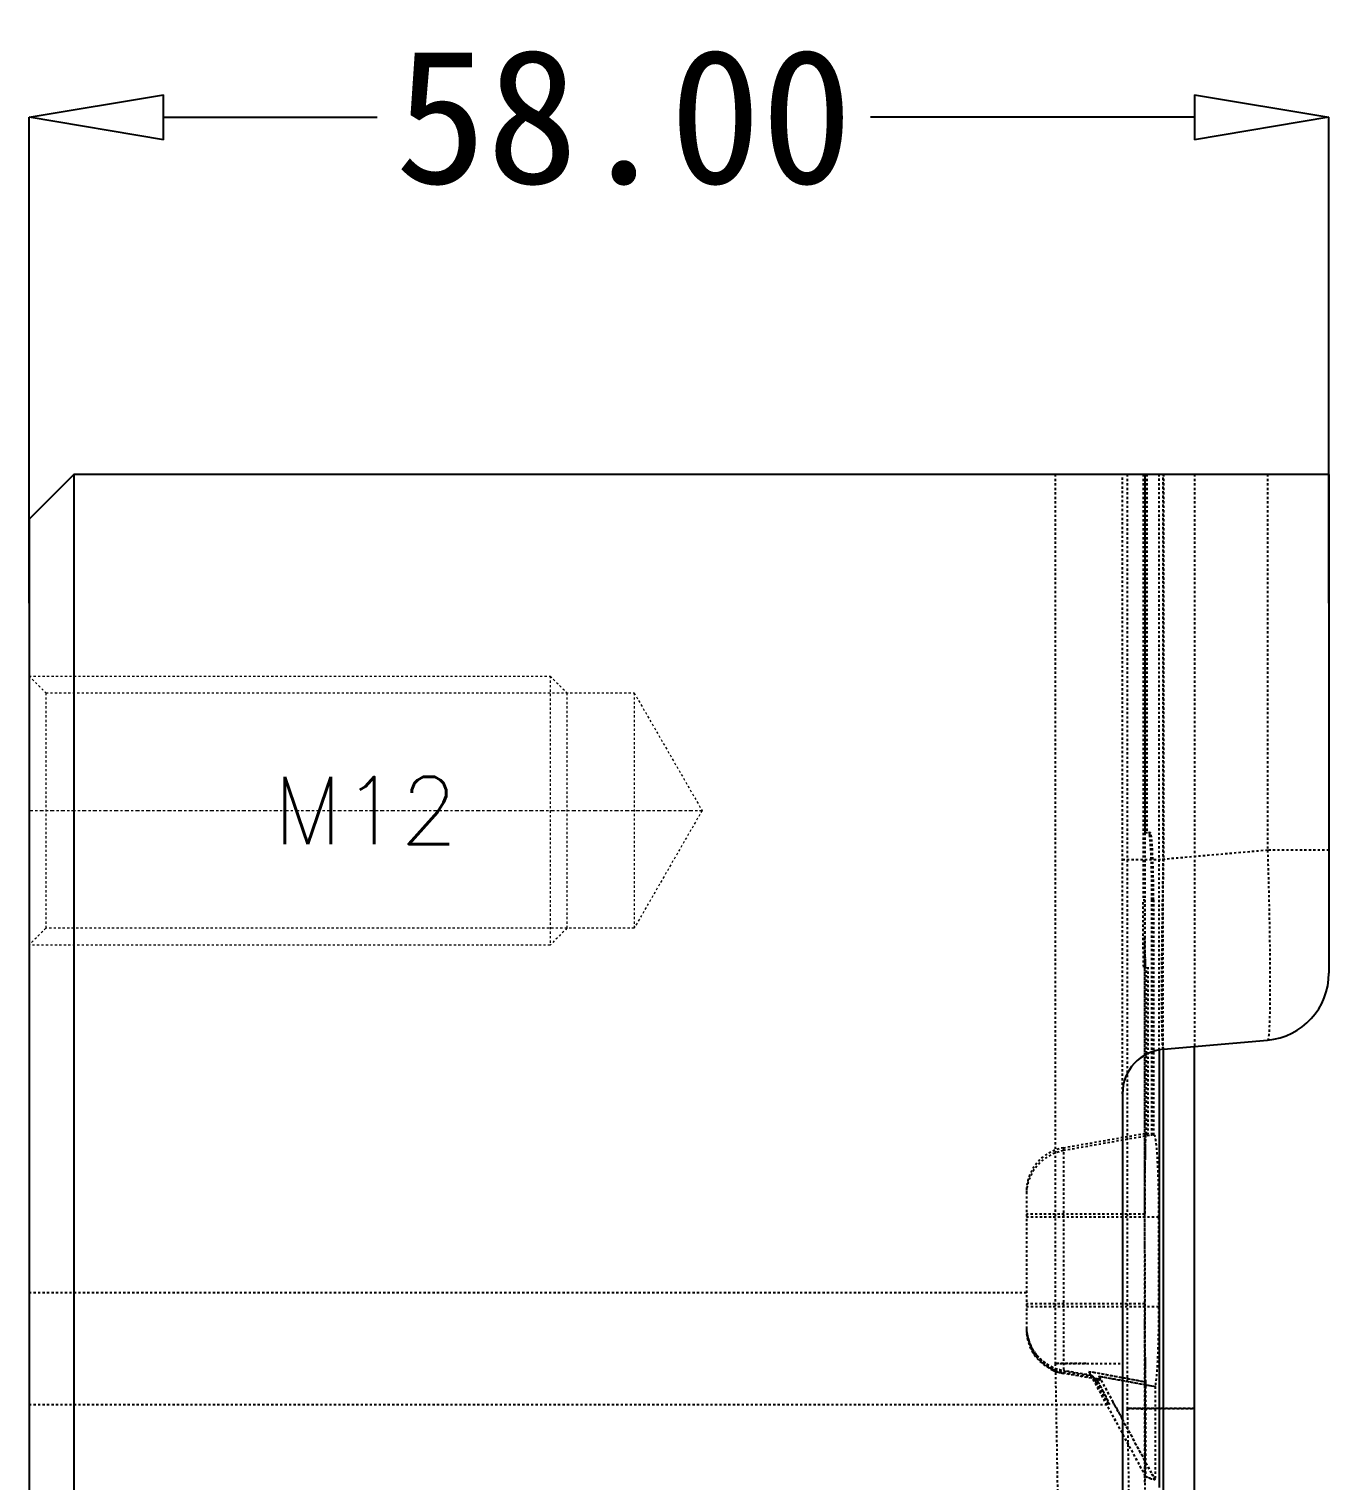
# Model space of a CAD drawing. Header units: millimetres. Extents: x -7602 to -5759, y 1469 to 2216.
# Drawn here: x -7120.9 to -7062.9, y 1938.2 to 2002.9 of the extents above; entities that cross this region are included whole.
import ezdxf
from ezdxf.enums import TextEntityAlignment as Align

# ---------------------------------------------------------------- set-up
doc = ezdxf.new("R2010")
doc.units = ezdxf.units.MM
doc.linetypes.add('CENTER', pattern=[0.6, 0.375, -0.075, 0.075, -0.075])
doc.linetypes.add('HIDDEN', pattern=[0.2, 0.1, -0.1])
doc.layers.add('DEFAULT_2', color=8, linetype='HIDDEN')
doc.layers.add('screw', color=33, linetype='Continuous', lineweight=13)
doc.styles.add('TXT', font='txt.shx', dxfattribs={"bigfont": 'gbcbig.shx'})
doc.dimstyles.new('STANDARD$0', dxfattribs={"dimscale": 2, "dimtxt": 3, "dimasz": 3, "dimexe": 1.25, "dimexo": 0.625, "dimgap": 0.5, "dimtad": 0, "dimdsep": 46, "dimlunit": 6, "dimtxsty": 'Standard', "dimblk": 'CLOSEDBLANK', "dimcen": 0, "dimclrt": 2, "dimazin": 2, "dimtfac": 2, "dimtmove": 1, "dimatfit": 3, "dimfxl": 0, "dimtolj": 1, "dimtzin": 0, "dimarcsym": 0})

# ---------------------------------------------------------------- blocks, each defined once
blk = doc.blocks.new('_ClosedBlank')
at = {"color": 0, "linetype": 'ByBlock', "lineweight": -2}
for p, q in [((-1, 0.167), (0, 0)), ((-1, 0.167), (-1, -0.167)), ((0, 0), (-1, -0.167))]:
    blk.add_line(p, q, dxfattribs=at)
blk = doc.blocks.new('*D61')
at = {"color": 4, "linetype": 'Continuous', "lineweight": -2, "ltscale": 0.870768}
for p, q in [((-7120.915, 1977.327), (-7120.915, 1999.003)), ((-7114.915, 1999.003), (-7105.375, 1999.003)), ((-7068.915, 1999.003), (-7083.375, 1999.003)), ((-7062.915, 1977.327), (-7062.915, 1999.003))]:
    blk.add_line(p, q, dxfattribs=at)
at = {"layer": 'Defpoints', "color": 0, "linetype": 'ByBlock', "ltscale": 0.870768}
for p in [(-7120.915, 1999.003), (-7120.915, 1977.327), (-7062.915, 1977.327)]:
    blk.add_point(p, dxfattribs=at)
at = {"color": 4, "linetype": 'ByBlock', "lineweight": -2, "ltscale": 0.870768, "xscale": 6, "yscale": 6, "zscale": 6, "rotation": 180}
blk.add_blockref('_ClosedBlank', (-7120.915, 1999.003), dxfattribs=at)
at = {"color": 4, "linetype": 'ByBlock', "lineweight": -2, "ltscale": 0.870768, "xscale": 6, "yscale": 6, "zscale": 6}
blk.add_blockref('_ClosedBlank', (-7062.915, 1999.003), dxfattribs=at)
at = {"color": 6, "linetype": 'ByBlock', "ltscale": 0.870768, "insert": (-7094.375, 1999.003), "char_height": 6, "attachment_point": 5}
blk.add_mtext('\\A1;58.00', dxfattribs=at)

msp = doc.modelspace()

# ---------------------------------------------------------------- linework, layer by layer
at = {"color": 7, "linetype": 'Continuous'}
for p, q in [((-7118.915, 1983.07), (-7120.915, 1981.07)), ((-7118.915, 1983.07), (-7118.915, 1833.07)), ((-7062.915, 1983.07), (-7118.915, 1983.07)), ((-7062.915, 1983.07), (-7062.915, 1960.819)), ((-7120.915, 1981.07), (-7120.915, 1835.07)), ((-7070.302, 1957.424), (-7065.654, 1957.83)), ((-7070.487, 1957.379), (-7070.487, 1937.865)), ((-7070.318, 1957.424), (-7070.318, 1935.054)), ((-7068.915, 1932.642), (-7068.915, 1957.545)), ((-7072.127, 1955.431), (-7072.127, 1860.709))]:
    msp.add_line(p, q, dxfattribs=at)
for centre, radius, start, end in [((-7065.915, 1960.819), 3, 275, 0), ((-7070.127, 1955.431), 2, 95, 180)]:
    msp.add_arc(centre, radius, start, end, dxfattribs=at)
at = {"layer": 'DEFAULT_2', "color": 8, "linetype": 'HIDDEN'}
for p, q in [((-7075.127, 1983.07), (-7075.127, 1943.393)), ((-7072.127, 1955.431), (-7072.127, 1983.07)), ((-7071.915, 1983.07), (-7071.915, 1941.382)), ((-7071.204, 1983.07), (-7071.204, 1964.086)), ((-7071.144, 1983.07), (-7071.136, 1936.724)), ((-7071.134, 1983.07), (-7071.134, 1964.086)), ((-7071.115, 1967.086), (-7071.115, 1983.07)), ((-7071.045, 1983.07), (-7071.045, 1967.086)), ((-7070.487, 1957.379), (-7070.49, 1983.07)), ((-7070.318, 1957.424), (-7070.318, 1983.07)), ((-7070.302, 1983.07), (-7070.302, 1965.891)), ((-7068.915, 1983.07), (-7068.915, 1957.545)), ((-7065.654, 1983.07), (-7065.654, 1966.298)), ((-7071.115, 1967.086), (-7070.88, 1967.086)), ((-7065.654, 1966.298), (-7070.302, 1965.891)), ((-7062.915, 1966.298), (-7065.654, 1966.298)), ((-7072.127, 1965.891), (-7070.302, 1965.891)), ((-7071.204, 1964.086), (-7071.134, 1964.086)), ((-7070.813, 1964.086), (-7070.743, 1964.086)), ((-7070.813, 1953.595), (-7070.813, 1964.086)), ((-7070.743, 1964.086), (-7070.743, 1953.607)), ((-7071.131, 1938.098), (-7071.131, 1962.455)), ((-7071.13, 1962.085), (-7071.13, 1962.169)), ((-7071.175, 1961.086), (-7070.99, 1961.086)), ((-7071.06, 1953.628), (-7071.06, 1961.086)), ((-7070.99, 1961.086), (-7070.99, 1953.641)), ((-7074.762, 1953.023), (-7071.084, 1953.672)), ((-7070.725, 1953.606), (-7074.762, 1952.894)), ((-7071.083, 1953.671), (-7071.084, 1953.672)), ((-7070.99, 1953.641), (-7071.06, 1953.628)), ((-7074.762, 1953.023), (-7074.762, 1942.955)), ((-7071.128, 1951.632), (-7071.126, 1952.006)), ((-7071.129, 1951.146), (-7071.128, 1951.632)), ((-7076.415, 1951.053), (-7076.415, 1944.925)), ((-7071.13, 1950.863), (-7071.129, 1951.146)), ((-7071.13, 1950.054), (-7076.415, 1950.054)), ((-7070.515, 1949.925), (-7076.415, 1949.925)), ((-7070.515, 1949.925), (-7070.515, 1945.924)), ((-7120.915, 1946.57), (-7076.415, 1946.57)), ((-7071.13, 1946.053), (-7076.415, 1946.053)), ((-7070.515, 1945.924), (-7076.415, 1945.924)), ((-7071.129, 1945.003), (-7071.13, 1945.283)), ((-7071.128, 1944.548), (-7071.129, 1945.003)), ((-7071.126, 1944.159), (-7071.128, 1944.548)), ((-7071.125, 1943.882), (-7071.126, 1944.159)), ((-7075.127, 1943.393), (-7072.127, 1943.393)), ((-7075.127, 1943.393), (-7075.029, 1937.767)), ((-7073.765, 1943.393), (-7075.127, 1943.392)), ((-7075.127, 1943.392), (-7072.127, 1943.392)), ((-7073.524, 1942.866), (-7074.762, 1943.084)), ((-7073.135, 1942.668), (-7074.762, 1942.955)), ((-7073.632, 1943.047), (-7071.101, 1938.367)), ((-7071.101, 1938.367), (-7073.632, 1943.047)), ((-7073.632, 1943.047), (-7073.496, 1943.022)), ((-7073.496, 1943.022), (-7073.413, 1943.006)), ((-7073.413, 1943.006), (-7073.236, 1942.973)), ((-7073.236, 1942.973), (-7073.083, 1942.945)), ((-7073.449, 1942.816), (-7073.412, 1942.75)), ((-7073.412, 1942.75), (-7073.448, 1942.816)), ((-7073.368, 1942.67), (-7073.412, 1942.75)), ((-7073.412, 1942.75), (-7073.368, 1942.67)), ((-7073.304, 1942.555), (-7073.368, 1942.67)), ((-7073.368, 1942.67), (-7073.304, 1942.555)), ((-7073.211, 1942.7), (-7073.183, 1942.688)), ((-7073.176, 1942.833), (-7070.674, 1938.215)), ((-7073.176, 1942.833), (-7073.106, 1942.82)), ((-7073.157, 1942.798), (-7073.176, 1942.833)), ((-7073.098, 1942.688), (-7073.157, 1942.798)), ((-7073.135, 1942.668), (-7073.132, 1942.668)), ((-7072.544, 1941.666), (-7073.098, 1942.688)), ((-7072.127, 1942.639), (-7071.124, 1942.455)), ((-7071.124, 1942.455), (-7070.674, 1942.373)), ((-7071.101, 1942.58), (-7071.101, 1938.367)), ((-7070.674, 1942.373), (-7070.674, 1938.215)), ((-7072.127, 1940.897), (-7072.544, 1941.666)), ((-7120.915, 1941.57), (-7072.72, 1941.57)), ((-7070.553, 1941.383), (-7071.915, 1941.382)), ((-7071.915, 1941.382), (-7071.805, 1935.054)), ((-7068.915, 1941.382), (-7071.915, 1941.382)), ((-7071.915, 1941.382), (-7071.17, 1941.381)), ((-7071.915, 1941.382), (-7071.16, 1941.382)), ((-7071.17, 1941.381), (-7071.128, 1941.381)), ((-7071.16, 1941.382), (-7071.121, 1941.383)), ((-7071.128, 1941.381), (-7070.503, 1941.382)), ((-7071.121, 1941.383), (-7070.553, 1941.383)), ((-7068.915, 1941.383), (-7070.553, 1941.383)), ((-7070.503, 1941.382), (-7068.915, 1941.382)), ((-7071.144, 1939.083), (-7072.127, 1940.897)), ((-7071.101, 1939.003), (-7071.144, 1939.083)), ((-7070.835, 1938.511), (-7071.101, 1939.003)), ((-7070.674, 1938.215), (-7070.835, 1938.511))]:
    msp.add_line(p, q, dxfattribs=at)
for centre, radius, start, end in [((-7012.883, 1962.35), 58.247, 180.52092, 180.66044), ((-7039.829, 1962.009), 31.298, 180.758, 180.98213), ((-7048.778, 1961.856), 22.349, 180.98149, 181.16519), ((-7057.487, 1961.673), 13.638, 181.13967, 181.57939), ((-7062.337, 1961.539), 8.785, 181.58262, 181.87236), ((-7069.6, 1961.242), 1.516, 183.10396, 184.22063), ((-7047.073, 1952.639), 24.046, 178.36734, 178.87852), ((-7070.477, 1956.983), 3.386, 265.49357, 265.7948), ((-7074.415, 1951.053), 2, 99.99712, 179.99818), ((-7074.415, 1950.924), 2, 99.99585, 179.99818), ((-6962.757, 1951.501), 108.37, 179.40853, 179.5664), ((-7001.163, 1951.892), 69.962, 179.17899, 179.40434), ((-7028.141, 1952.272), 42.982, 178.88302, 179.16966), ((-6913.133, 1951.133), 157.995, 179.56927, 179.68342), ((-7074.437, 1950.924), 1.979, 176.33545, 179.99439), ((-7074.415, 1945.054), 2, 180.00182, 260.00288), ((-7074.45, 1945.054), 1.966, 180.00044, 180.98806), ((-7074.436, 1945.054), 1.979, 180.98881, 182.69041), ((-7074.419, 1945.02), 1.996, 180.03751, 259.93016), ((-7074.466, 1945.019), 1.949, 180.00247, 181.68766), ((-7074.428, 1944.959), 1.987, 180.00066, 180.94435), ((-7074.393, 1944.96), 2.022, 180.95539, 192.90947), ((-7074.41, 1944.958), 2.005, 180.90844, 206.29672), ((-7074.416, 1944.925), 2, 180.00042, 260.00288), ((-7074.442, 1945.02), 1.973, 181.6859, 182.64926), ((-7074.425, 1945.055), 1.99, 182.68966, 183.66017), ((-7074.398, 1945.057), 2.017, 183.68678, 199.92434), ((-7074.423, 1944.953), 1.991, 206.32867, 250.9027), ((-6958.53, 1944.643), 112.597, 180.38744, 180.55458), ((-6995.92, 1944.275), 75.205, 180.54935, 180.73075), ((-7074.415, 1944.972), 2.012, 243.69029, 260.05077), ((-7074.411, 1944.937), 2.012, 245.82578, 259.94257), ((-6865.645, 3062.809), 1138.915, 259.477722, 259.607174), ((-7021.402, 1943.941), 49.721, 180.72114, 180.97077), ((-7042.296, 1943.573), 28.824, 180.94319, 181.38917), ((-7127.1, 1914.796), 60.637, 27.30675, 27.43179), ((-7071.85, 1945.896), 3.474, 245.66456, 246.92377), ((-7114.484, 1921.298), 46.444, 26.70287, 27.31961), ((-7071.335, 1947.111), 4.793, 247.31838, 247.94629), ((-6849.587, 3149.786), 1227.488, 259.504854, 259.623599)]:
    msp.add_arc(centre, radius, start, end, dxfattribs=at)
for centre, major_axis, ratio, start_param, end_param in [((-7071.116, 1964.086), (0, 3), 0.006025, -4.712389, -4.137731), ((-7080.719, 1944.07), (14.178, -2.5), 0.002206, 1.032773, 1.137606), ((-7080.719, 1944.07), (14.178, -2.5), 0.002206, 5.146357, 5.265016)]:
    msp.add_ellipse(centre, major_axis=major_axis, ratio=ratio, start_param=start_param, end_param=end_param, dxfattribs=at)
for points, knots in [([(-7070.813, 1964.086), (-7070.813, 1964.281), (-7070.815, 1964.664), (-7070.823, 1965.219), (-7070.836, 1965.732), (-7070.854, 1966.18), (-7070.872, 1966.507), (-7070.888, 1966.723), (-7070.9, 1966.849), (-7070.911, 1966.947), (-7070.924, 1967.021), (-7070.933, 1967.06), (-7070.944, 1967.086), (-7070.95, 1967.086)], [0, 0, 0, 0, 0.19436, 0.381609, 0.553952, 0.705025, 0.82915, 0.879532, 0.921515, 0.954699, 0.978779, 0.993703, 1, 1, 1, 1]), ([(-7070.95, 1967.086), (-7070.946, 1967.086), (-7070.937, 1967.07), (-7070.929, 1967.044), (-7070.919, 1966.996), (-7070.914, 1966.96), (-7070.911, 1966.938)], [0, 0, 0, 0, 0.087121, 0.277572, 0.581618, 1, 1, 1, 1]), ([(-7070.743, 1964.086), (-7070.743, 1964.281), (-7070.745, 1964.664), (-7070.753, 1965.219), (-7070.766, 1965.732), (-7070.784, 1966.18), (-7070.802, 1966.507), (-7070.818, 1966.723), (-7070.83, 1966.849), (-7070.841, 1966.947), (-7070.854, 1967.021), (-7070.863, 1967.06), (-7070.874, 1967.086), (-7070.88, 1967.086)], [0, 0, 0, 0, 0.194502, 0.381571, 0.553933, 0.705052, 0.82914, 0.879541, 0.921517, 0.954691, 0.978795, 0.99371, 1, 1, 1, 1]), ([(-7065.654, 1966.298), (-7065.637, 1965.748), (-7065.607, 1964.669), (-7065.574, 1963.102), (-7065.555, 1961.863), (-7065.548, 1960.948), (-7065.546, 1960.335), (-7065.548, 1959.779), (-7065.553, 1959.285), (-7065.561, 1958.86), (-7065.573, 1958.505), (-7065.587, 1958.225), (-7065.602, 1958.04), (-7065.617, 1957.931), (-7065.628, 1957.879), (-7065.637, 1957.847), (-7065.648, 1957.831), (-7065.654, 1957.83)], [0, 0, 0, 0, 0.194682, 0.381892, 0.554375, 0.633043, 0.70561, 0.771397, 0.829758, 0.880156, 0.922114, 0.955254, 0.979286, 0.987829, 0.99406, 0.998027, 1, 1, 1, 1]), ([(-7070.302, 1957.424), (-7070.306, 1957.423), (-7070.314, 1957.441), (-7070.319, 1957.468), (-7070.327, 1957.52), (-7070.333, 1957.589), (-7070.339, 1957.679), (-7070.347, 1957.838), (-7070.356, 1958.086), (-7070.363, 1958.438), (-7070.369, 1958.863), (-7070.372, 1959.356), (-7070.373, 1959.913), (-7070.372, 1960.527), (-7070.367, 1961.444), (-7070.355, 1962.687), (-7070.333, 1964.258), (-7070.313, 1965.34), (-7070.302, 1965.891)], [0, 0, 0, 0, 0.001473, 0.005092, 0.011038, 0.019335, 0.029982, 0.042958, 0.075783, 0.117542, 0.167841, 0.226217, 0.292095, 0.364843, 0.443751, 0.61689, 0.804756, 1, 1, 1, 1]), ([(-7070.302, 1965.891), (-7070.313, 1965.34), (-7070.333, 1964.258), (-7070.355, 1962.688), (-7070.367, 1961.446), (-7070.372, 1960.528), (-7070.373, 1959.914), (-7070.372, 1959.357), (-7070.369, 1958.864), (-7070.363, 1958.439), (-7070.356, 1958.086), (-7070.347, 1957.839), (-7070.339, 1957.679), (-7070.333, 1957.589), (-7070.327, 1957.52), (-7070.319, 1957.468), (-7070.314, 1957.441), (-7070.306, 1957.423), (-7070.302, 1957.424)], [0, 0, 0, 0, 0.195198, 0.382987, 0.556114, 0.635027, 0.707787, 0.773678, 0.832067, 0.882387, 0.924167, 0.957014, 0.970001, 0.980654, 0.988954, 0.994904, 0.998526, 1, 1, 1, 1]), ([(-7071.175, 1961.086), (-7071.176, 1961.086), (-7071.178, 1961.093), (-7071.18, 1961.102), (-7071.182, 1961.121), (-7071.184, 1961.158), (-7071.187, 1961.224), (-7071.19, 1961.323), (-7071.193, 1961.448), (-7071.195, 1961.599), (-7071.197, 1961.774), (-7071.2, 1962.05), (-7071.202, 1962.44), (-7071.203, 1962.952), (-7071.204, 1963.508), (-7071.204, 1963.891), (-7071.204, 1964.086)], [0, 0, 0, 0, 0.001402, 0.005078, 0.011118, 0.019526, 0.043392, 0.07645, 0.118402, 0.168835, 0.227277, 0.293153, 0.444633, 0.617455, 0.80498, 1, 1, 1, 1]), ([(-7071.131, 1962.455), (-7071.131, 1962.355), (-7071.13, 1962.165), (-7071.128, 1961.896), (-7071.126, 1961.661), (-7071.123, 1961.464), (-7071.12, 1961.324), (-7071.117, 1961.234), (-7071.115, 1961.182), (-7071.113, 1961.142), (-7071.111, 1961.111), (-7071.108, 1961.097), (-7071.107, 1961.086), (-7071.105, 1961.086)], [0, 0, 0, 0, 0.218955, 0.416096, 0.588391, 0.733173, 0.848208, 0.893999, 0.931724, 0.961247, 0.982457, 0.995312, 1, 1, 1, 1]), ([(-7071.114, 1961.16), (-7071.115, 1961.166), (-7071.116, 1961.197), (-7071.117, 1961.228), (-7071.118, 1961.252)], [0, 0, 0, 0, 0.213265, 1, 1, 1, 1]), ([(-7071.105, 1961.086), (-7071.106, 1961.086), (-7071.108, 1961.091), (-7071.109, 1961.098), (-7071.111, 1961.113), (-7071.112, 1961.124), (-7071.112, 1961.13)], [0, 0, 0, 0, 0.074163, 0.262467, 0.570893, 1, 1, 1, 1]), ([(-7071.097, 1953.588), (-7071.102, 1953.527), (-7071.108, 1953.375), (-7071.119, 1952.953), (-7071.125, 1952.236), (-7071.13, 1951.211), (-7071.13, 1950.455), (-7071.13, 1950.054)], [0, 0, 0, 0, 0.051308, 0.129702, 0.358201, 0.659701, 1, 1, 1, 1]), ([(-7071.109, 1953.324), (-7071.109, 1953.341), (-7071.107, 1953.402), (-7071.104, 1953.463), (-7071.102, 1953.507)], [0, 0, 0, 0, 0.283187, 1, 1, 1, 1]), ([(-7071.102, 1953.507), (-7071.102, 1953.515), (-7071.1, 1953.541), (-7071.099, 1953.568), (-7071.097, 1953.587)], [0, 0, 0, 0, 0.280399, 1, 1, 1, 1]), ([(-7071.084, 1953.672), (-7071.086, 1953.671), (-7071.088, 1953.662), (-7071.091, 1953.647), (-7071.095, 1953.62), (-7071.096, 1953.6), (-7071.097, 1953.588)], [0, 0, 0, 0, 0.079503, 0.269995, 0.576688, 1, 1, 1, 1]), ([(-7071.09, 1953.653), (-7071.09, 1953.655), (-7071.089, 1953.66), (-7071.088, 1953.665), (-7071.086, 1953.668)], [0, 0, 0, 0, 0.32215, 1, 1, 1, 1]), ([(-7070.99, 1953.641), (-7070.999, 1953.643), (-7071.03, 1953.651), (-7071.062, 1953.661), (-7071.083, 1953.671)], [0, 0, 0, 0, 0.288355, 1, 1, 1, 1]), ([(-7071.083, 1953.671), (-7071.08, 1953.67), (-7071.066, 1953.664), (-7071.053, 1953.659), (-7071.042, 1953.655)], [0, 0, 0, 0, 0.22967, 1, 1, 1, 1]), ([(-7071.06, 1953.628), (-7071.043, 1953.624), (-7070.961, 1953.608), (-7070.878, 1953.6), (-7070.813, 1953.595)], [0, 0, 0, 0, 0.208697, 1, 1, 1, 1]), ([(-7070.995, 1953.616), (-7071.001, 1953.617), (-7071.022, 1953.62), (-7071.044, 1953.625), (-7071.06, 1953.628)], [0, 0, 0, 0, 0.265264, 1, 1, 1, 1]), ([(-7071.042, 1953.655), (-7071.038, 1953.654), (-7071.021, 1953.648), (-7071.003, 1953.644), (-7070.99, 1953.641)], [0, 0, 0, 0, 0.232475, 1, 1, 1, 1]), ([(-7070.725, 1953.606), (-7070.716, 1953.605), (-7070.699, 1953.575), (-7070.684, 1953.524), (-7070.665, 1953.433), (-7070.647, 1953.312), (-7070.629, 1953.157), (-7070.605, 1952.891), (-7070.577, 1952.491), (-7070.551, 1951.941), (-7070.531, 1951.314), (-7070.518, 1950.633), (-7070.515, 1950.164), (-7070.515, 1949.925)], [0, 0, 0, 0, 0.007215, 0.02268, 0.047147, 0.080554, 0.122657, 0.173095, 0.297036, 0.447788, 0.61964, 0.806121, 1, 1, 1, 1]), ([(-7071.13, 1950.054), (-7071.13, 1950.122), (-7071.13, 1950.392), (-7071.13, 1950.662), (-7071.13, 1950.863)], [0, 0, 0, 0, 0.251677, 1, 1, 1, 1]), ([(-7071.13, 1946.053), (-7071.13, 1945.672), (-7071.13, 1944.948), (-7071.126, 1943.956), (-7071.118, 1943.18), (-7071.11, 1942.746), (-7071.101, 1942.58)], [0, 0, 0, 0, 0.329608, 0.625248, 0.856587, 1, 1, 1, 1]), ([(-7071.13, 1945.283), (-7071.13, 1945.347), (-7071.13, 1945.603), (-7071.13, 1945.86), (-7071.13, 1946.053)], [0, 0, 0, 0, 0.247632, 1, 1, 1, 1]), ([(-7070.515, 1945.924), (-7070.515, 1945.53), (-7070.522, 1944.785), (-7070.554, 1943.766), (-7070.595, 1943.043), (-7070.638, 1942.605), (-7070.661, 1942.44), (-7070.674, 1942.373)], [0, 0, 0, 0, 0.331997, 0.62884, 0.859411, 0.942077, 1, 1, 1, 1]), ([(-7073.556, 1942.915), (-7073.561, 1942.924), (-7073.587, 1942.967), (-7073.612, 1943.011), (-7073.632, 1943.047)], [0, 0, 0, 0, 0.194342, 1, 1, 1, 1]), ([(-7073.556, 1942.915), (-7073.561, 1942.924), (-7073.586, 1942.967), (-7073.611, 1943.011), (-7073.632, 1943.047)], [0, 0, 0, 0, 0.194337, 1, 1, 1, 1]), ([(-7073.524, 1942.866), (-7073.529, 1942.87), (-7073.539, 1942.888), (-7073.549, 1942.903), (-7073.556, 1942.915)], [0, 0, 0, 0, 0.304313, 1, 1, 1, 1]), ([(-7073.524, 1942.866), (-7073.529, 1942.87), (-7073.538, 1942.888), (-7073.549, 1942.903), (-7073.556, 1942.915)], [0, 0, 0, 0, 0.304289, 1, 1, 1, 1]), ([(-7073.449, 1942.816), (-7073.456, 1942.82), (-7073.482, 1942.836), (-7073.507, 1942.853), (-7073.524, 1942.866)], [0, 0, 0, 0, 0.279417, 1, 1, 1, 1]), ([(-7072.749, 1941.603), (-7072.778, 1941.644), (-7072.847, 1941.755), (-7072.968, 1941.961), (-7073.125, 1942.237), (-7073.241, 1942.443), (-7073.304, 1942.555)], [0, 0, 0, 0, 0.135421, 0.356431, 0.649576, 1, 1, 1, 1]), ([(-7073.304, 1942.555), (-7073.265, 1942.485), (-7073.19, 1942.352), (-7073.083, 1942.162), (-7072.987, 1941.994), (-7072.904, 1941.851), (-7072.835, 1941.735), (-7072.787, 1941.658), (-7072.756, 1941.612), (-7072.74, 1941.59), (-7072.73, 1941.577), (-7072.723, 1941.57), (-7072.72, 1941.57)], [0, 0, 0, 0, 0.209006, 0.400109, 0.570021, 0.715636, 0.833907, 0.922124, 0.95418, 0.977834, 0.993024, 1, 1, 1, 1]), ([(-7072.72, 1941.57), (-7072.719, 1941.57), (-7072.718, 1941.581), (-7072.724, 1941.593), (-7072.733, 1941.622), (-7072.756, 1941.675), (-7072.798, 1941.769), (-7072.863, 1941.906), (-7072.947, 1942.076), (-7073.046, 1942.273), (-7073.159, 1942.495), (-7073.239, 1942.65), (-7073.281, 1942.731)], [0, 0, 0, 0, 0.004311, 0.016909, 0.038473, 0.06892, 0.155641, 0.274478, 0.422095, 0.594742, 0.788679, 1, 1, 1, 1]), ([(-7073.135, 1942.668), (-7073.148, 1942.674), (-7073.197, 1942.694), (-7073.246, 1942.715), (-7073.281, 1942.731)], [0, 0, 0, 0, 0.265951, 1, 1, 1, 1]), ([(-7073.132, 1942.668), (-7073.131, 1942.668), (-7073.126, 1942.669), (-7073.126, 1942.679), (-7073.127, 1942.691), (-7073.134, 1942.72), (-7073.15, 1942.767), (-7073.166, 1942.809), (-7073.176, 1942.833)], [0, 0, 0, 0, 0.028334, 0.070004, 0.141622, 0.246391, 0.557173, 1, 1, 1, 1]), ([(-7071.101, 1942.58), (-7071.102, 1942.599), (-7071.107, 1942.698), (-7071.11, 1942.796), (-7071.111, 1942.875)], [0, 0, 0, 0, 0.200667, 1, 1, 1, 1]), ([(-7072.993, 1942.168), (-7072.952, 1942.085), (-7072.893, 1941.967), (-7072.823, 1941.821), (-7072.782, 1941.734), (-7072.752, 1941.668), (-7072.73, 1941.614), (-7072.722, 1941.592), (-7072.717, 1941.57), (-7072.72, 1941.57)], [0, 0, 0, 0, 0.423744, 0.597022, 0.741462, 0.855211, 0.936757, 0.984749, 1, 1, 1, 1]), ([(-7072.727, 1941.574), (-7072.728, 1941.576), (-7072.736, 1941.585), (-7072.744, 1941.595), (-7072.749, 1941.603)], [0, 0, 0, 0, 0.172424, 1, 1, 1, 1]), ([(-7071.101, 1938.365), (-7071.082, 1938.35), (-7071.032, 1938.322), (-7070.89, 1938.265), (-7070.765, 1938.233), (-7070.672, 1938.211)], [0, 0, 0, 0, 0.157122, 0.373883, 1, 1, 1, 1]), ([(-7071.012, 1938.315), (-7071.021, 1938.319), (-7071.052, 1938.333), (-7071.082, 1938.35), (-7071.1, 1938.365)], [0, 0, 0, 0, 0.294, 1, 1, 1, 1]), ([(-7070.672, 1938.211), (-7070.738, 1938.226), (-7070.853, 1938.256), (-7070.965, 1938.294), (-7071.012, 1938.315)], [0, 0, 0, 0, 0.57415, 1, 1, 1, 1])]:
    msp.add_open_spline(points, degree=3, knots=knots, dxfattribs=at)
for points in [[(-7075.947, 1943.768), (-7076.096, 1943.946), (-7076.215, 1944.152), (-7076.295, 1944.37)], [(-7075.415, 1943.322), (-7075.616, 1943.438), (-7075.798, 1943.591), (-7075.947, 1943.768)], [(-7073.083, 1942.945), (-7072.765, 1942.886), (-7072.446, 1942.827), (-7072.127, 1942.768)], [(-7073.524, 1942.866), (-7073.513, 1942.857), (-7073.502, 1942.849), (-7073.49, 1942.842)], [(-7073.49, 1942.842), (-7073.476, 1942.833), (-7073.463, 1942.824), (-7073.448, 1942.816)], [(-7073.106, 1942.82), (-7072.78, 1942.76), (-7072.454, 1942.7), (-7072.127, 1942.639)], [(-7072.127, 1942.768), (-7071.785, 1942.705), (-7071.443, 1942.643), (-7071.101, 1942.58)]]:
    msp.add_open_spline(points, degree=3, dxfattribs=at)
at = {"layer": 'screw', "color": 92, "linetype": 'HIDDEN', "ltscale": 0.746373}
for p, q in [((-7120.915, 1974.07), (-7097.665, 1974.07)), ((-7097.665, 1974.07), (-7096.915, 1973.32)), ((-7097.665, 1974.07), (-7097.665, 1962.07)), ((-7096.915, 1973.32), (-7096.915, 1962.82)), ((-7096.915, 1962.82), (-7097.665, 1962.07)), ((-7097.665, 1962.07), (-7120.915, 1962.07))]:
    msp.add_line(p, q, dxfattribs=at)
at = {"layer": 'screw', "color": 8, "linetype": 'HIDDEN', "ltscale": 0.746373}
for p, q in [((-7120.915, 1974.07), (-7120.165, 1973.32)), ((-7120.165, 1973.32), (-7120.165, 1962.82)), ((-7120.165, 1973.32), (-7093.915, 1973.32)), ((-7093.915, 1973.32), (-7090.884, 1968.07)), ((-7093.915, 1973.32), (-7093.915, 1962.82)), ((-7090.884, 1968.07), (-7093.915, 1962.82)), ((-7120.165, 1962.82), (-7120.915, 1962.07)), ((-7093.915, 1962.82), (-7120.165, 1962.82))]:
    msp.add_line(p, q, dxfattribs=at)
at = {"layer": 'screw', "color": 1, "linetype": 'CENTER', "ltscale": 0.466483}
msp.add_line((-7120.915, 1968.07), (-7090.884, 1968.07), dxfattribs=at)

# ---------------------------------------------------------------- texts
at = {"layer": 'screw', "color": 6, "linetype": 'HIDDEN', "ltscale": 0.746373, "style": 'TXT'}
msp.add_text('M12', height=3, dxfattribs=at).set_placement((-7105.9, 1968.07), align=Align.MIDDLE)

# ---------------------------------------------------------------- dimensions: what is measured, and where the dimension line sits
at = {"color": 0, "linetype": 'ByBlock', "ltscale": 0.870768}
dim = msp.add_linear_dim(base=(-7120.915, 1999.003), p1=(-7062.915, 1977.327), p2=(-7120.915, 1977.327), dimstyle='STANDARD$0', override={"dimexe": 0, "dimexo": 0, "dimgap": 0, "dimzin": 0, "dimclrd": 4, "dimclre": 4, "dimclrt": 6, "dimfxl": 1.25, "dimarcsym": 1}, dxfattribs=at)
dim.commit()
dim.dimension.update_dxf_attribs({"geometry": '*D61', "text_midpoint": (-7094.375, 1999.003), "dimtype": 160})

doc.saveas('drawing.dxf')
